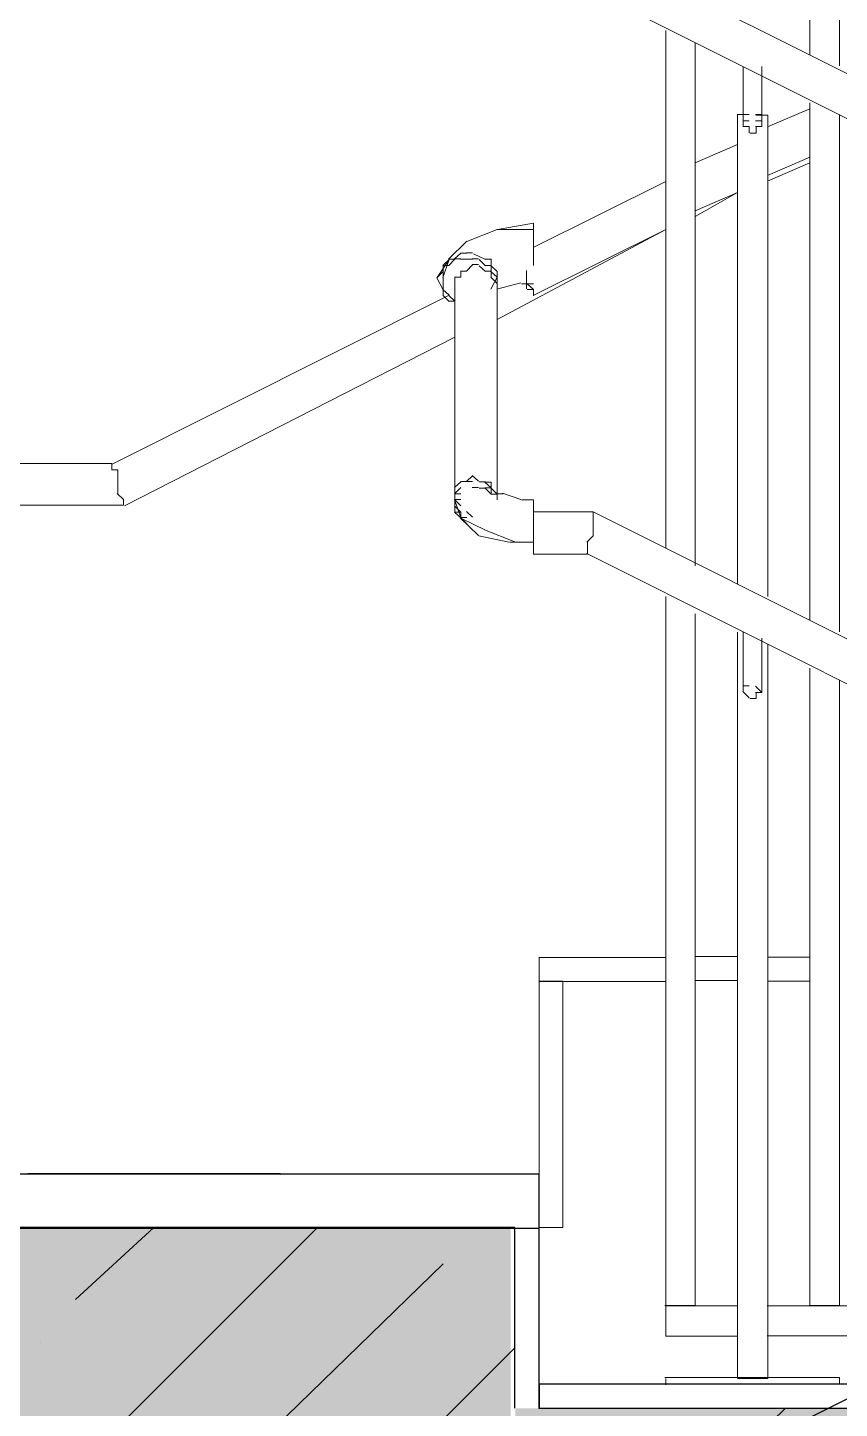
# Model space of a CAD drawing. Header units: millimetres. Extents: x -401725 to 250493, y 305116 to 802890.
# Drawn here: x -375111.5774 to -375111.3525, y 508955.8626 to 508956.2452 of the extents above; entities that cross this region are included whole.
import ezdxf

# ---------------------------------------------------------------- set-up
doc = ezdxf.new("R2010")
doc.units = ezdxf.units.MM
doc.layers.add('PDF _Геометрия', color=7, linetype='Continuous', true_color=0x1d1d1d)
doc.layers.add('PDF _Сплошная заливка', color=7, linetype='Continuous', true_color=0xffffff)

msp = doc.modelspace()

# ---------------------------------------------------------------- hatches: boundary and pattern name
at = {"layer": 'PDF _Сплошная заливка', "transparency": 33554559}
for points in [[(-375111.44352, 508955.76865), (-375111.44352, 508955.91276), (-375112.04569, 508955.91276), (-375112.04569, 508955.82698), (-375111.55851, 508955.82698), (-375111.44519, 508955.77032)], [(-375111.32519, 508955.80532), (-375111.32519, 508955.86268), (-375111.44227, 508955.86268), (-375111.44227, 508955.76699), (-375111.44019, 508955.76699), (-375110.11357, 508955.10368), (-375109.90692, 508955.10201), (-375109.90692, 508955.15535), (-375110.02524, 508955.15535), (-375110.02524, 508955.21534), (-375110.14357, 508955.21534), (-375110.14357, 508955.27367), (-375110.2619, 508955.27367), (-375110.2619, 508955.332), (-375110.38023, 508955.332), (-375110.38023, 508955.392), (-375110.49856, 508955.392), (-375110.49856, 508955.45033), (-375110.61522, 508955.45033), (-375110.61522, 508955.51033), (-375110.73355, 508955.51033), (-375110.73355, 508955.56866), (-375110.85188, 508955.56866), (-375110.85188, 508955.62866), (-375110.97021, 508955.62866), (-375110.97021, 508955.68699), (-375111.08853, 508955.68699), (-375111.08853, 508955.74699), (-375111.20686, 508955.74699), (-375111.20686, 508955.80532)]]:
    msp.add_hatch(color=256, dxfattribs=at).paths.add_polyline_path(points)

# ---------------------------------------------------------------- linework, layer by layer
at = {"color": 6, "lineweight": 30}
msp.add_lwpolyline([(-375108.85725, 508956.62924), (-375109.8806, 508956.62949), (-375109.8806, 508956.60093), (-375111.42862, 508955.82604), (-375112.04579, 508955.82589)], dxfattribs=at)
at = {"layer": 'PDF _Геометрия', "color": 7, "lineweight": 9}
for points in [[(-375111.35249, 508956.23453), (-375111.35249, 508956.49282)], [(-375111.36064, 508956.48923), (-375111.36064, 508956.23768)], [(-375109.79557, 508955.45432), (-375109.79557, 508955.45598), (-375111.4207, 508956.26762)], [(-375111.42247, 508956.25608), (-375109.79919, 508955.44444)], [(-375111.40058, 508956.24433), (-375111.40058, 508956.10098)], [(-375111.39243, 508956.09604), (-375111.39243, 508956.241)], [(-375111.37912, 508956.23435), (-375111.37912, 508956.2277)], [(-375111.37396, 508956.22769), (-375111.37396, 508956.23434)], [(-375111.37912, 508956.2277), (-375111.37912, 508956.2228)], [(-375111.37396, 508956.22104), (-375111.37396, 508956.22769)], [(-375111.37396, 508956.22769), (-375111.37396, 508956.22769)], [(-375111.36064, 508956.22436), (-375111.36064, 508956.08099)], [(-375111.38081, 508956.22112), (-375111.37749, 508956.22112)], [(-375111.38075, 508956.091), (-375111.38075, 508956.22099)], [(-375111.37924, 508956.22112), (-375111.37749, 508956.22112)], [(-375111.37924, 508956.21937), (-375111.37749, 508956.21937)], [(-375111.37912, 508956.2228), (-375111.37912, 508956.21948)], [(-375111.37912, 508956.21948), (-375111.37912, 508956.21948)], [(-375111.37912, 508956.21773), (-375111.37912, 508956.21948)], [(-375111.37912, 508956.21948), (-375111.37912, 508956.21948)], [(-375111.37912, 508956.21948), (-375111.37912, 508956.21948)], [(-375111.37749, 508956.22112), (-375111.37749, 508956.22112)], [(-375111.37571, 508956.22104), (-375111.37396, 508956.22104)], [(-375111.37565, 508956.22093), (-375111.37233, 508956.22093)], [(-375111.37558, 508956.22097), (-375111.37558, 508956.22097)], [(-375111.37396, 508956.21772), (-375111.37396, 508956.21929), (-375111.37396, 508956.22104)], [(-375111.36064, 508956.22261), (-375111.37237, 508956.21771)], [(-375111.37233, 508956.08759), (-375111.37233, 508956.22093)], [(-375111.35249, 508956.0778), (-375111.35249, 508956.22105)], [(-375111.37749, 508956.21605), (-375111.37749, 508956.2178), (-375111.37924, 508956.2178)], [(-375111.37912, 508956.21773), (-375111.37912, 508956.21773)], [(-375111.37749, 508956.2178), (-375111.37749, 508956.2178)], [(-375111.37749, 508956.21605), (-375111.37749, 508956.21605)], [(-375111.37558, 508956.21765), (-375111.37558, 508956.2159), (-375111.37733, 508956.2159)], [(-375111.37571, 508956.21929), (-375111.37396, 508956.21929)], [(-375111.37396, 508956.21772), (-375111.37571, 508956.21772)], [(-375111.37558, 508956.21922), (-375111.37558, 508956.21922)], [(-375111.37558, 508956.21765), (-375111.37558, 508956.21765)], [(-375111.37558, 508956.21765), (-375111.37558, 508956.21765)], [(-375111.37396, 508956.21929), (-375111.37396, 508956.21929)], [(-375111.38075, 508956.21276), (-375111.39247, 508956.20769)], [(-375111.37237, 508956.20423), (-375111.36064, 508956.2093)], [(-375111.37237, 508956.20265), (-375111.36064, 508956.20773)], [(-375111.40058, 508956.20255), (-375111.43729, 508956.1842)], [(-375111.39247, 508956.19282), (-375111.38075, 508956.19947)], [(-375111.39247, 508956.19439), (-375111.38075, 508956.19946)], [(-375111.44726, 508956.16427), (-375111.40058, 508956.18927)], [(-375111.43725, 508956.18923), (-375111.44721, 508956.18923), (-375111.43725, 508956.19097)], [(-375111.43729, 508956.17091), (-375111.40058, 508956.18927)], [(-375111.43725, 508956.19097), (-375111.43725, 508956.19097)], [(-375111.43725, 508956.19097), (-375111.43725, 508956.19097)], [(-375111.43725, 508956.19097), (-375111.43725, 508956.19097)], [(-375111.43725, 508956.19097), (-375111.43725, 508956.18922)], [(-375111.43725, 508956.18923), (-375111.43725, 508956.18923)], [(-375111.43725, 508956.18923), (-375111.43725, 508956.18923)], [(-375111.43725, 508956.18259), (-375111.43725, 508956.18591), (-375111.43725, 508956.18765), (-375111.43725, 508956.18591), (-375111.43725, 508956.18434)], [(-375111.43725, 508956.18765), (-375111.43725, 508956.18765)], [(-375111.45736, 508956.18265), (-375111.4591, 508956.18109)], [(-375111.4591, 508956.18108), (-375111.45736, 508956.18108)], [(-375111.45573, 508956.18271), (-375111.45747, 508956.18271)], [(-375111.4541, 508956.18278), (-375111.45584, 508956.18278)], [(-375111.45421, 508956.18109), (-375111.45247, 508956.18109)], [(-375111.45057, 508956.18093), (-375111.45388, 508956.1825)], [(-375111.43725, 508956.18102), (-375111.43725, 508956.18259), (-375111.43725, 508956.18434)], [(-375111.43725, 508956.17927), (-375111.43725, 508956.18102), (-375111.43725, 508956.18259)], [(-375111.46225, 508956.17934), (-375111.46225, 508956.17759), (-375111.46399, 508956.17585)], [(-375111.46393, 508956.17591), (-375111.46062, 508956.18096)], [(-375111.46236, 508956.17591), (-375111.46062, 508956.18096)], [(-375111.46062, 508956.18096), (-375111.46236, 508956.17922), (-375111.46062, 508956.17922)], [(-375111.46225, 508956.17933), (-375111.46225, 508956.17759)], [(-375111.46225, 508956.17585), (-375111.46225, 508956.17759)], [(-375111.45899, 508956.18102), (-375111.46073, 508956.18102)], [(-375111.46073, 508956.17928), (-375111.45899, 508956.18102)], [(-375111.45736, 508956.17777), (-375111.45736, 508956.17602), (-375111.4591, 508956.17602)], [(-375111.45747, 508956.18097), (-375111.45573, 508956.18097)], [(-375111.45573, 508956.17765), (-375111.45747, 508956.17765)], [(-375111.45584, 508956.18103), (-375111.4541, 508956.18103)], [(-375111.4541, 508956.17946), (-375111.45584, 508956.17771)], [(-375111.45247, 508956.17952), (-375111.45421, 508956.17952)], [(-375111.4541, 508956.17946), (-375111.4541, 508956.17946)], [(-375111.45231, 508956.18093), (-375111.45057, 508956.17918)], [(-375111.45057, 508956.17761), (-375111.45231, 508956.17918)], [(-375111.44893, 508956.18099), (-375111.45068, 508956.18099)], [(-375111.45068, 508956.17924), (-375111.44894, 508956.17924)], [(-375111.44893, 508956.17767), (-375111.45068, 508956.17767)], [(-375111.4473, 508956.17756), (-375111.44905, 508956.1793)], [(-375111.4473, 508956.17756), (-375111.4473, 508956.17599), (-375111.44905, 508956.17267)], [(-375111.44905, 508956.17756), (-375111.4473, 508956.17599)], [(-375111.44893, 508956.17767), (-375111.44893, 508956.17924), (-375111.44893, 508956.18099)], [(-375111.44893, 508956.17593), (-375111.44893, 508956.17767)], [(-375111.43916, 508956.17786), (-375111.43916, 508956.17786)], [(-375111.43916, 508956.17786), (-375111.43916, 508956.17612)], [(-375111.43916, 508956.17612), (-375111.43916, 508956.17786)], [(-375111.43725, 508956.17927), (-375111.43725, 508956.18102)], [(-375111.46399, 508956.17585), (-375111.46225, 508956.17253)], [(-375111.46225, 508956.17584), (-375111.46225, 508956.17253), (-375111.46225, 508956.17096)], [(-375111.45899, 508956.17597), (-375111.45899, 508956.1744)], [(-375111.45899, 508956.17439), (-375111.45899, 508956.17265)], [(-375111.4473, 508956.17599), (-375111.4473, 508956.17424), (-375111.44905, 508956.17599)], [(-375111.44742, 508956.17274), (-375111.44079, 508956.17448)], [(-375111.4473, 508956.17267), (-375111.4473, 508956.17424)], [(-375111.44057, 508956.17421), (-375111.43726, 508956.17421)], [(-375111.43916, 508956.17455), (-375111.43916, 508956.17612), (-375111.43916, 508956.17455), (-375111.43916, 508956.1728)], [(-375111.43916, 508956.17612), (-375111.43916, 508956.17612)], [(-375111.43916, 508956.1728), (-375111.43916, 508956.17455)], [(-375111.439, 508956.17421), (-375111.43725, 508956.17264)], [(-375111.43725, 508956.17264), (-375111.439, 508956.17421)], [(-375111.46236, 508956.17259), (-375111.46062, 508956.17102), (-375111.55395, 508956.12426)], [(-375111.46236, 508956.17102), (-375111.46062, 508956.16928)], [(-375111.46225, 508956.17253), (-375111.46225, 508956.17253)], [(-375111.46073, 508956.16934), (-375111.45899, 508956.16934), (-375111.46073, 508956.1709)], [(-375111.45899, 508956.17265), (-375111.45899, 508956.11264)], [(-375111.4473, 508956.11438), (-375111.4473, 508956.17267)], [(-375111.4473, 508956.17267), (-375111.4473, 508956.17267)], [(-375111.439, 508956.17264), (-375111.43725, 508956.17264)], [(-375111.439, 508956.17264), (-375111.43725, 508956.17264), (-375111.43725, 508956.17089)], [(-375111.43725, 508956.17089), (-375111.43725, 508956.17089)], [(-375111.43725, 508956.17089), (-375111.43725, 508956.17089)], [(-375111.55058, 508956.11264), (-375111.45899, 508956.15939)], [(-375111.55407, 508956.12438), (-375111.67247, 508956.12438)], [(-375111.55407, 508956.12264), (-375111.55407, 508956.12438)], [(-375111.55407, 508956.12438), (-375111.55407, 508956.12438)], [(-375111.55407, 508956.12438), (-375111.55407, 508956.12438)], [(-375111.55244, 508956.12269), (-375111.55418, 508956.12269)], [(-375111.55244, 508956.12112), (-375111.55244, 508956.12269)], [(-375111.55244, 508956.11938), (-375111.55244, 508956.12112)], [(-375111.45584, 508956.11943), (-375111.4541, 508956.12101)], [(-375111.45421, 508956.12106), (-375111.45247, 508956.11949)], [(-375111.55081, 508956.11439), (-375111.55255, 508956.11613)], [(-375111.55244, 508956.11782), (-375111.55244, 508956.11938)], [(-375111.55244, 508956.11608), (-375111.55244, 508956.11782)], [(-375111.4591, 508956.11775), (-375111.45736, 508956.11932)], [(-375111.45736, 508956.11601), (-375111.4591, 508956.11601), (-375111.45736, 508956.11775)], [(-375111.45899, 508956.1177), (-375111.45899, 508956.11595), (-375111.45899, 508956.11438), (-375111.45899, 508956.11595)], [(-375111.45747, 508956.11938), (-375111.45573, 508956.11938)], [(-375111.4541, 508956.11943), (-375111.45584, 508956.11943)], [(-375111.45573, 508956.11938), (-375111.45573, 508956.11938)], [(-375111.45247, 508956.11775), (-375111.45421, 508956.11775)], [(-375111.4541, 508956.11943), (-375111.4541, 508956.11943)], [(-375111.45247, 508956.11949), (-375111.45247, 508956.11949)], [(-375111.45231, 508956.11933), (-375111.45057, 508956.11933)], [(-375111.45057, 508956.11933), (-375111.45231, 508956.11933)], [(-375111.45057, 508956.11758), (-375111.45231, 508956.11758)], [(-375111.45068, 508956.11921), (-375111.44893, 508956.11764), (-375111.45068, 508956.11764)], [(-375111.45068, 508956.11921), (-375111.44894, 508956.11921)], [(-375111.45068, 508956.11764), (-375111.44894, 508956.11589)], [(-375111.44905, 508956.11769), (-375111.4473, 508956.11595)], [(-375111.44893, 508956.11921), (-375111.44893, 508956.11764)], [(-375111.44893, 508956.11764), (-375111.44893, 508956.11764)], [(-375111.44585, 508956.11618), (-375111.44079, 508956.11443)], [(-375111.67254, 508956.11282), (-375111.55082, 508956.11282)], [(-375111.55081, 508956.11282), (-375111.55081, 508956.11439)], [(-375111.55081, 508956.11439), (-375111.55081, 508956.11439)], [(-375111.55081, 508956.11282), (-375111.55081, 508956.11282)], [(-375111.4591, 508956.11269), (-375111.45736, 508956.11095), (-375111.4591, 508956.11095), (-375111.45736, 508956.10938), (-375111.4591, 508956.11444), (-375111.45736, 508956.11269)], [(-375111.45736, 508956.10938), (-375111.4591, 508956.11444), (-375111.45736, 508956.11444)], [(-375111.45899, 508956.11595), (-375111.45899, 508956.11438), (-375111.45899, 508956.11264), (-375111.45899, 508956.11438), (-375111.45899, 508956.11264), (-375111.45899, 508956.11107)], [(-375111.45899, 508956.11438), (-375111.45899, 508956.11438)], [(-375111.45899, 508956.11107), (-375111.45899, 508956.11264)], [(-375111.45899, 508956.11264), (-375111.45899, 508956.11264)], [(-375111.4473, 508956.11438), (-375111.4473, 508956.11595), (-375111.44905, 508956.11595)], [(-375111.44742, 508956.116), (-375111.44567, 508956.116)], [(-375111.44057, 508956.11432), (-375111.43726, 508956.11432)], [(-375111.43725, 508956.11432), (-375111.43725, 508956.11432)], [(-375111.43725, 508956.11432), (-375111.43725, 508956.11432)], [(-375111.43725, 508956.11432), (-375111.43725, 508956.11432)], [(-375111.43725, 508956.11432), (-375111.43725, 508956.11258)], [(-375111.43725, 508956.11258), (-375111.43725, 508956.11258)], [(-375111.45899, 508956.11107), (-375111.45899, 508956.11107)], [(-375111.45753, 508956.10937), (-375111.45247, 508956.10448)], [(-375111.45747, 508956.10943), (-375111.45573, 508956.10769)], [(-375111.45573, 508956.10943), (-375111.45747, 508956.10943)], [(-375111.45736, 508956.10938), (-375111.45736, 508956.11095)], [(-375111.4572, 508956.1092), (-375111.45057, 508956.10589)], [(-375111.45584, 508956.11106), (-375111.4541, 508956.10949)], [(-375111.4541, 508956.10949), (-375111.4541, 508956.10949)], [(-375111.42068, 508956.11102), (-375111.43728, 508956.11102)], [(-375111.43725, 508956.10752), (-375111.43725, 508956.10926), (-375111.43725, 508956.11101)], [(-375111.43725, 508956.11101), (-375111.43725, 508956.11101)], [(-375111.43725, 508956.11101), (-375111.43725, 508956.11101)], [(-375111.43725, 508956.11101), (-375111.43725, 508956.10926)], [(-375111.43725, 508956.10594), (-375111.43725, 508956.10752), (-375111.43725, 508956.10926)], [(-375111.43725, 508956.10926), (-375111.43725, 508956.10926)], [(-375109.79557, 508955.29587), (-375109.79557, 508955.29754), (-375111.4207, 508956.11102)], [(-375111.42068, 508956.10927), (-375111.42068, 508956.11102)], [(-375111.42068, 508956.11102), (-375111.42068, 508956.11102)], [(-375111.42068, 508956.1077), (-375111.42068, 508956.10927)], [(-375111.42068, 508956.10927), (-375111.42068, 508956.10927)], [(-375111.45573, 508956.10769), (-375111.45573, 508956.10769)], [(-375111.45079, 508956.106), (-375111.44241, 508956.10268)], [(-375111.43725, 508956.1042), (-375111.43725, 508956.10594), (-375111.43725, 508956.10752)], [(-375111.42068, 508956.10595), (-375111.42068, 508956.1077)], [(-375111.42068, 508956.10438), (-375111.42068, 508956.10595)], [(-375111.45242, 508956.10437), (-375111.44405, 508956.10262)], [(-375111.44389, 508956.10263), (-375111.43725, 508956.10263)], [(-375111.44232, 508956.10263), (-375111.43725, 508956.10263)], [(-375111.43725, 508956.1042), (-375111.43725, 508956.10263), (-375111.43725, 508956.10088), (-375111.43725, 508956.10263)], [(-375111.43725, 508956.1042), (-375111.43725, 508956.10263)], [(-375111.43725, 508956.1042), (-375111.43725, 508956.1042)], [(-375111.43725, 508956.10088), (-375111.43725, 508956.10088)], [(-375111.43725, 508956.10088), (-375111.43725, 508956.10088)], [(-375111.43725, 508956.10088), (-375111.43725, 508956.10088)], [(-375111.43725, 508956.10088), (-375111.43725, 508956.10088)], [(-375111.42243, 508956.10263), (-375111.42068, 508956.10438)], [(-375111.42231, 508956.101), (-375111.42231, 508956.10258)], [(-375111.42231, 508956.09926), (-375111.42231, 508956.101)], [(-375111.42231, 508956.101), (-375111.42231, 508956.101)], [(-375111.43733, 508956.09926), (-375111.42231, 508956.09926)], [(-375111.43725, 508956.09931), (-375111.43725, 508956.09931)], [(-375111.43725, 508956.09931), (-375111.43725, 508956.09931)], [(-375111.42247, 508956.0995), (-375109.79919, 508955.2862)], [(-375111.42231, 508956.09926), (-375111.42231, 508956.09926)], [(-375111.42231, 508956.09926), (-375111.42231, 508956.09926)], [(-375111.40058, 508956.08752), (-375111.40058, 508955.89085)], [(-375111.39243, 508956.08275), (-375111.39243, 508955.8911), (-375111.40082, 508955.8911)], [(-375111.38075, 508955.8711), (-375111.38075, 508956.07772)], [(-375111.37233, 508956.07429), (-375111.37233, 508955.87096), (-375111.38072, 508955.87096)], [(-375111.37912, 508956.07777), (-375111.37912, 508956.07112)], [(-375111.37396, 508956.07091), (-375111.37396, 508956.07598)], [(-375111.37912, 508956.07112), (-375111.37912, 508956.06447)], [(-375111.37396, 508956.06933), (-375111.37396, 508956.07091)], [(-375111.37396, 508956.06426), (-375111.37396, 508956.06933)], [(-375111.36064, 508956.06768), (-375111.36064, 508955.89105)], [(-375111.37924, 508956.06278), (-375111.37749, 508956.06278)], [(-375111.37912, 508956.06447), (-375111.37912, 508956.06115)], [(-375111.37912, 508956.06115), (-375111.37912, 508956.06272)], [(-375111.37749, 508956.06278), (-375111.37749, 508956.06278)], [(-375111.37571, 508956.06093), (-375111.37396, 508956.06093), (-375111.37396, 508956.06426)], [(-375111.37571, 508956.06268), (-375111.37396, 508956.06093)], [(-375111.37558, 508956.06262), (-375111.37558, 508956.06262)], [(-375111.37558, 508956.06262), (-375111.37558, 508956.06262)], [(-375111.35249, 508956.0645), (-375111.35249, 508955.89113), (-375111.3609, 508955.89113)], [(-375111.37749, 508956.05946), (-375111.37924, 508956.06121)], [(-375111.37912, 508956.06115), (-375111.37912, 508956.06115)], [(-375111.37912, 508956.06115), (-375111.37912, 508956.06115)], [(-375111.37912, 508956.06115), (-375111.37912, 508956.06115)], [(-375111.37912, 508956.06115), (-375111.37912, 508956.06115)], [(-375111.37749, 508956.05946), (-375111.37749, 508956.05946)], [(-375111.37749, 508956.05946), (-375111.37749, 508956.05946)], [(-375111.37749, 508956.05946), (-375111.37749, 508956.05946)], [(-375111.37558, 508956.0593), (-375111.37733, 508956.0593)], [(-375111.37558, 508956.06087), (-375111.37558, 508956.0593)], [(-375111.37558, 508956.0593), (-375111.37558, 508956.0593)], [(-375111.37558, 508956.0593), (-375111.37558, 508956.0593)], [(-375111.37396, 508956.06093), (-375111.37396, 508956.06093)], [(-375111.37396, 508956.06093), (-375111.37396, 508956.06093)], [(-375111.43562, 508955.98762), (-375111.43562, 508955.98099), (-375111.43562, 508955.91254)], [(-375111.43554, 508955.98753), (-375111.40058, 508955.98753)], [(-375111.39247, 508955.98779), (-375111.38075, 508955.98779)], [(-375111.37237, 508955.98768), (-375111.36064, 508955.98768)], [(-375111.4291, 508955.98101), (-375111.43574, 508955.98101)], [(-375111.40058, 508955.98088), (-375111.43554, 508955.98088)], [(-375111.4291, 508955.98101), (-375111.4291, 508955.98101)], [(-375111.4289, 508955.98088), (-375111.40058, 508955.98088)], [(-375111.39247, 508955.98114), (-375111.38075, 508955.98114)], [(-375111.38075, 508955.98114), (-375111.39247, 508955.98114)], [(-375111.37237, 508955.98103), (-375111.36064, 508955.98103)], [(-375111.36064, 508955.98103), (-375111.37237, 508955.98103)], [(-375111.50734, 508955.92772), (-375111.57736, 508955.92772)], [(-375111.38075, 508955.89105), (-375111.40069, 508955.89105)], [(-375111.40058, 508955.88264), (-375111.40058, 508955.89085)], [(-375111.31745, 508955.89109), (-375111.3725, 508955.89109)], [(-375111.40058, 508955.88421), (-375111.40058, 508955.88928)], [(-375111.37245, 508955.88273), (-375111.31582, 508955.88273)], [(-375111.40069, 508955.88265), (-375111.38075, 508955.88265)], [(-375111.40082, 508955.87117), (-375111.35249, 508955.87117), (-375111.35249, 508955.86942)], [(-375111.40058, 508955.86918), (-375111.40058, 508955.87092)]]:
    msp.add_lwpolyline(points, dxfattribs=at)
for points in [[(-375111.44731, 508956.18925), (-375111.45568, 508956.18594)], [(-375111.43725, 508956.18765), (-375111.43725, 508956.18923)], [(-375111.43725, 508956.18591), (-375111.43725, 508956.18765), (-375111.43725, 508956.18922), (-375111.43725, 508956.18765)], [(-375111.45573, 508956.18603), (-375111.46079, 508956.18097)], [(-375111.43725, 508956.18591), (-375111.43725, 508956.18434)], [(-375111.43916, 508956.17455), (-375111.43916, 508956.17612)], [(-375111.44893, 508956.11764), (-375111.44893, 508956.11589)], [(-375111.43725, 508956.11258), (-375111.43725, 508956.11101)], [(-375111.43725, 508956.11101), (-375111.43725, 508956.11258)], [(-375111.43725, 508956.10263), (-375111.43725, 508956.10088), (-375111.43725, 508956.09931), (-375111.43725, 508956.10088)], [(-375111.43725, 508956.10088), (-375111.43725, 508956.09931)], [(-375111.4291, 508955.98102), (-375111.4291, 508955.91273)], [(-375111.4291, 508955.91273), (-375111.43574, 508955.91273)]]:
    msp.add_lwpolyline(points, close=True, dxfattribs=at)
at = {"layer": 'PDF _Геометрия', "color": 7, "lineweight": 30}
for points in [[(-375111.43562, 508955.92756), (-375112.0457, 508955.92756)], [(-375111.44226, 508955.91254), (-375111.43562, 508955.91254), (-375111.43562, 508955.92756)], [(-375111.44241, 508955.86266), (-375111.44241, 508955.91276), (-375112.04571, 508955.91276)], [(-375112.04568, 508955.91254), (-375111.4356, 508955.91254)], [(-375111.44241, 508955.86266), (-375111.44241, 508955.91276)], [(-375111.43562, 508955.86261), (-375111.43562, 508955.91254)], [(-375111.31745, 508955.86935), (-375111.43579, 508955.86935)], [(-375111.43562, 508955.86924), (-375111.43562, 508955.86261)], [(-375111.4358, 508955.86269), (-375111.31745, 508955.86269)]]:
    msp.add_lwpolyline(points, dxfattribs=at)
at = {"layer": 'PDF _Геометрия', "lineweight": 9}
for points in [[(-375111.58388, 508955.82599), (-375111.49729, 508955.91258)], [(-375111.56413, 508955.89279), (-375111.54239, 508955.9128)], [(-375111.51894, 508955.84755), (-375111.46225, 508955.90268)], [(-375111.5739, 508955.88097), (-375111.5739, 508955.88097)], [(-375111.51748, 508955.80436), (-375111.44241, 508955.87942)], [(-375111.44252, 508955.78937), (-375111.36744, 508955.8627)]]:
    msp.add_lwpolyline(points, dxfattribs=at)

doc.saveas('drawing.dxf')
